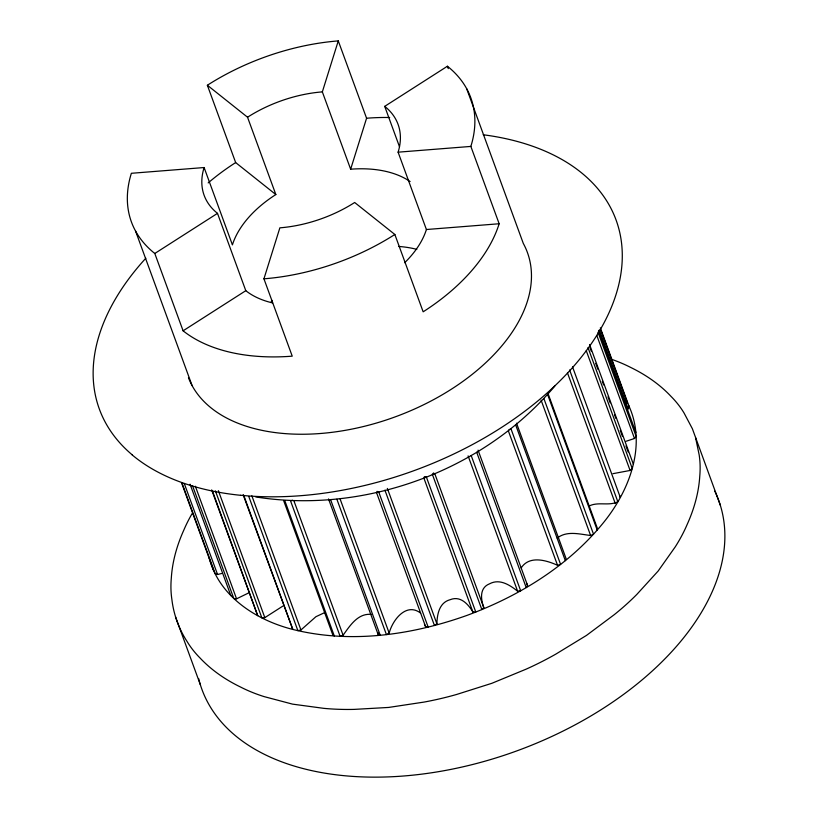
<?xml version="1.0" encoding="UTF-8"?>
<svg xmlns="http://www.w3.org/2000/svg" width="818" height="818" viewBox="0 0 818 818"><rect width="100%" height="100%" fill="white"/><g stroke="black" fill="none" stroke-linecap="round" stroke-linejoin="round"><path stroke-width="1.23" d="M384.93 490.176L434.45 625.514L436.873 623.745C437.201 614.267 439.215 602.569 450.176 599.686C460.493 595.484 468.244 604.216 472.896 611.997L475.779 612.028L426.26 476.7L424.327 476.679M410.115 181.555A103.252 62.28 -20.1 0 0 350.646 169.214L366.576 118.232L338.274 40.9A180.686 108.988 -20.1 0 0 207.363 85.246L247.537 117.219L275.84 194.551A103.252 62.28 -20.1 0 0 232.414 244.868L204.111 167.537L131.361 173.293A180.686 108.988 -20.1 0 0 154.796 253.478L183.099 330.809A180.686 108.988 -20.1 0 0 292.231 356.157L263.938 278.815L279.868 227.833A103.252 62.28 -20.1 0 0 354.675 202.496L394.849 234.48L423.151 311.811A180.686 108.988 -20.1 0 0 499.154 223.754L470.851 146.422A180.686 108.988 -20.1 0 0 447.415 66.238L384.716 106.36A103.252 62.28 -20.1 0 1 398.1 152.179L426.403 229.521A103.252 62.28 -20.1 0 1 404.685 262.711M350.646 169.214L322.343 91.882L338.274 40.9M336.873 499.236L386.403 634.563L389.174 633.112C392.487 620.167 406.219 601.966 420.636 613.122M478.06 450.166L527.579 585.494L526.219 587.59L476.689 452.252M521.117 568.009C529.287 555.177 546.271 560.207 557.539 565.279L560.586 564.379L511.066 429.051L509.031 429.644M554.788 386.096C483.591 470.769 364.828 514.307 255.707 496.935M626.128 441.26L634.502 438.489L636.148 436.434L598.019 332.241M292.568 500.248L290.574 500.964L340.104 636.302L343.1 635.218C349.899 625.811 357.844 613.05 371.3 614.39M433.622 472.937L432.323 474.256L481.853 609.584L483.796 607.61C480.81 599.42 479.215 587.866 489.553 583.817C499.757 578.316 509.859 585.085 517.63 591.21L520.677 590.77L471.148 455.432M612.938 473.673L630.095 470.462L632.273 468.571L588.009 347.609M248.784 496.485L297.875 630.627L300.942 629.972L315.912 616.711L324.276 612.784M557.211 538.08C566.894 530.432 579.625 534.205 590.616 535.493L593.52 534.195L544.001 398.857M154.796 253.478L217.496 213.355A103.252 62.28 -20.1 0 1 204.111 167.537M183.099 330.809L245.799 290.687A103.252 62.28 -20.1 0 0 272.66 302.936M589.768 505.718C598.694 501.608 609.4 506.23 617.825 501.71L569.614 369.971M215.39 490.872L261.842 617.825L264.827 617.631L282.813 606.118M248.488 593.019L236.555 598.817L233.815 598.541L192.619 485.964M181.882 482.712L215.185 573.735L217.557 574.481L221.637 573.49M398.1 152.179L470.851 146.422M426.403 229.521L499.154 223.754M376.914 491.434L378.642 491.761L428.162 627.099L425.575 626.598L424.43 624.298M328.519 498.939L378.049 634.267L380.206 635.218L330.676 499.88M207.363 85.246L235.666 162.577L275.84 194.551M625.995 400.339L627.57 403.325L600.841 330.267M526.547 583.152L527.579 585.494M628.5 405.074C647.437 445.432 628.899 492.047 602.242 524.134C567.16 566.741 518.469 596.353 467.139 615.34C412.558 634.829 352.292 643.623 295.278 630.044C257.782 621.199 219.204 597.212 209.132 557.764M720.3 505.156L692.376 428.734L684.063 413.018A219.878 132.628 -20.1 0 0 671.036 396.413C659.605 384.225 645.535 374.634 630.535 367.364A220.277 132.874 -20.1 0 0 611.557 359.306M192.097 513.622A220.216 132.833 -20.1 0 0 183.876 529.972C176.995 545.207 172.301 561.608 171.299 578.336A220.154 132.792 -20.1 0 0 171.882 599.482C173.631 614.338 178.856 628.827 187.005 641.373A219.878 132.628 -20.1 0 0 200.021 657.979C211.463 670.177 225.523 679.758 240.533 687.028A220.277 132.874 -20.1 0 0 264.03 696.588L292.558 704.134L323.785 708.347A220.216 132.833 -20.1 0 0 354.143 709.39L388.632 707.437L424.01 702.089A220.154 132.792 -20.1 0 0 456.638 694.462L491.853 683.306L526.015 669.206A219.878 132.628 -20.1 0 0 555.903 654.073L586.496 635.402L614.216 614.707A220.277 132.874 -20.1 0 0 636.885 594.359L658.163 571.025L675.249 546.864A220.216 132.833 -20.1 0 0 687.181 524.42C694.073 509.185 698.756 492.784 699.768 476.056A220.154 132.792 -20.1 0 0 699.175 454.91L695.535 437.487M600.33 327.854L629.257 406.904L628.224 409.02L599.297 329.971M598.602 330.595L635.862 432.395M596.813 335.492L634.502 438.489M589.563 344.521L633.388 464.287M590.023 347.783L591.342 351.372M595.719 363.356L597.907 369.337M602.293 381.321L603.612 384.91M607.989 396.883L610.187 402.875M614.563 414.849L615.882 418.448M620.269 430.421L622.457 436.413M625.964 445.994L628.152 451.976M586.261 350.697L630.095 470.462M572.518 366.842L620.289 497.385L619.645 495.575M466.689 88.743L523.295 243.416A180.686 108.988 -20.1 0 1 403.775 413.581A180.686 108.988 -20.1 0 1 188.457 377.773M567.447 372.803L615.218 503.346M447.415 66.238L448.284 68.62M548.172 393.908L597.263 528.039L597.212 530.054L547.692 394.716M541.097 400.155L590.616 535.493M516.526 423.192L566.046 558.52L565.32 560.627L515.8 425.288M508.448 431.137L557.539 565.279M384.716 106.36L399.511 146.811M468.101 455.882L517.63 591.21M434.706 473.469L483.796 607.61M423.806 477.865L472.896 611.997M387.354 488.418L436.873 623.745M376.484 492.456L425.575 626.598M340.094 498.97L389.174 633.112M217.496 213.355L245.799 290.687M294.01 501.076L343.1 635.218M284.787 500.647L334.306 635.975L332.691 634.635L283.601 500.504M251.852 495.831L300.942 629.972M243.692 495.207L292.783 629.349L243.13 494.737M135.522 230.973L192.118 385.646M218.365 490.688L264.827 617.631M212.67 491.577L257.701 615.657L211.678 489.9M195.359 486.24L236.555 598.817M190.062 484.205L230.829 595.586M184.254 483.458L217.557 574.481M181.514 482.722L213.508 570.156M175.533 616.905L200.298 684.574M377.885 632.539L378.049 634.267M483.244 134.766A275.124 165.962 -20.1 0 1 594.952 338.274A275.185 165.993 -20.1 0 1 496.26 430.789A275.093 165.942 -20.1 0 1 240.553 495.258M145.839 258.202A275.124 165.962 -20.1 0 0 120.471 290.799A275.093 165.942 -20.1 0 0 132.322 454.931M240.472 495.289A275.185 165.993 -20.1 0 1 132.209 454.951M714.789 491.168A275.124 165.962 -20.1 0 1 516.199 751.118A275.124 165.962 -20.1 0 1 198.631 678.521M247.537 117.219A103.252 62.28 -20.1 0 1 322.343 91.882M394.849 234.48A180.686 108.988 -20.1 0 1 263.938 278.815M208.181 182.905A180.686 108.988 -20.1 0 1 235.666 162.577M366.576 118.232A180.686 108.988 -20.1 0 1 389.675 117.516M270.86 302.404A103.252 62.28 -20.1 0 1 272.302 300.451M398.673 246.443A103.252 62.28 -20.1 0 1 416.812 249.367"/></g></svg>
